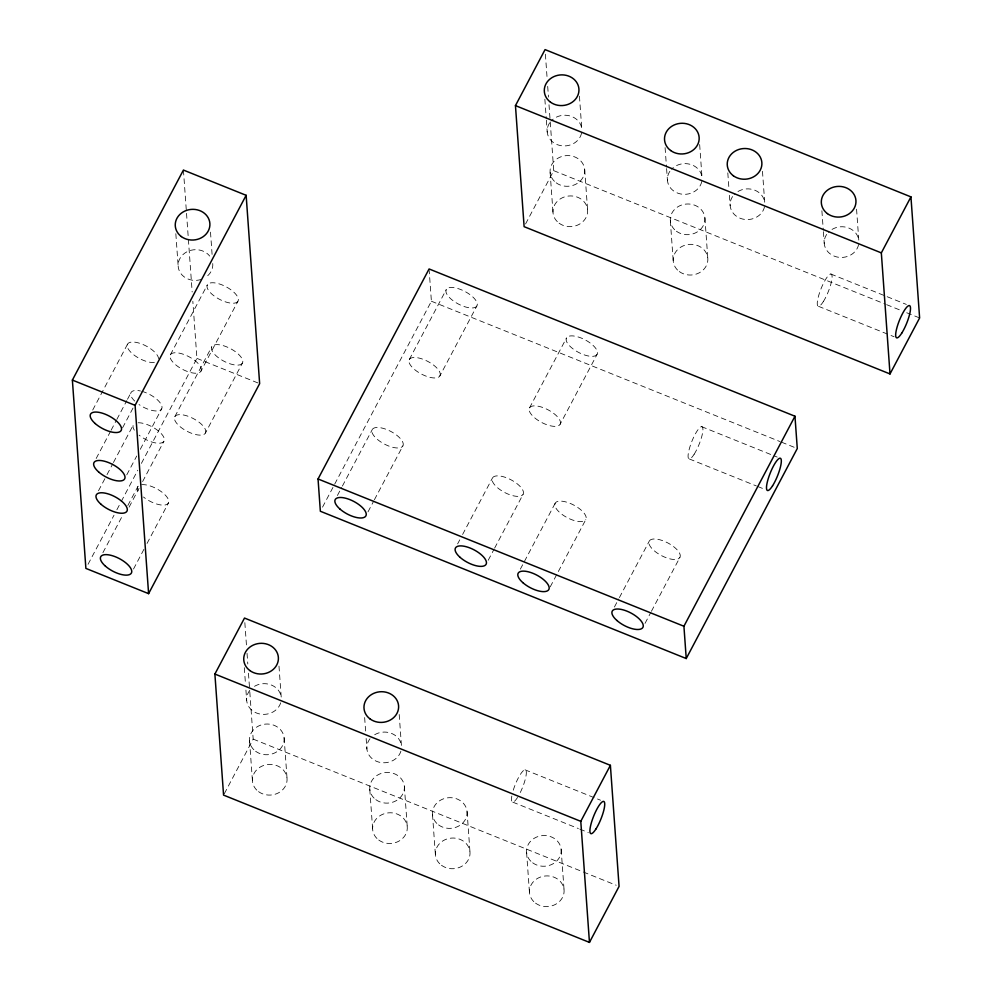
<?xml version="1.0" encoding="UTF-8"?>
<svg xmlns="http://www.w3.org/2000/svg" width="992" height="992" viewBox="0 0 992 992"><rect width="100%" height="100%" fill="white"/><g stroke="black" fill="none" stroke-linecap="round" stroke-linejoin="round"><path stroke-width="0.74" stroke-dasharray="4.96 3.72" d="M92.702 410.068L127.584 344.1M96.174 458.502L110.41 431.57M111.116 430.23L116.101 420.806M116.82 419.455L126.778 400.607M127.497 399.268L131.056 392.534M122.586 427.788L133.263 407.6M98.493 490.78L106.318 475.974M107.024 474.622L112.728 463.859M113.435 462.508L133.362 424.812A17.348 7.08 27.9 0 0 135.371 431.57M170.376 354.814L207.39 284.803M126.765 474.87L136.735 456.022M140.294 449.289L161.646 408.902M88.04 564.312L114.006 515.22M116.882 509.764L120.491 502.944M121.21 501.58L137.789 470.208M141.397 463.388L196.924 358.385L192.832 301.27M102.92 552.656L122.859 514.96M127.832 505.536L137.801 486.688M174.815 416.69L211.829 346.679M129.084 507.16L139.041 488.312M142.6 481.579L163.953 441.192M200.967 371.182A17.348 7.08 27.9 0 0 181.052 353.561A17.348 7.08 27.9 0 0 175.001 364.238A17.348 7.08 27.9 0 0 200.967 371.182L237.981 301.171A17.348 7.08 27.9 0 0 218.066 283.563A17.348 7.08 27.9 0 0 212.015 294.24A17.348 7.08 27.9 0 0 237.981 301.171M133.511 569.036L144.187 548.836M147.039 543.455L168.392 503.068M205.406 433.058A17.348 7.08 27.9 0 0 185.492 415.45A17.348 7.08 27.9 0 0 179.428 426.114A17.348 7.08 27.9 0 0 205.406 433.058L242.42 363.06A17.348 7.08 27.9 0 0 222.506 345.439A17.348 7.08 27.9 0 0 216.442 356.116A17.348 7.08 27.9 0 0 242.42 363.06M322.524 507.16L431.396 301.233L429.189 270.494M337.404 495.516L341.67 487.432M342.389 486.092L372.273 429.548M409.287 359.538L446.301 289.528M367.995 511.884L373.686 501.109M374.393 499.77L402.876 445.916A17.348 7.08 27.9 0 0 382.962 428.296A17.348 7.08 27.9 0 0 376.898 438.972A17.348 7.08 27.9 0 0 402.876 445.916M439.89 375.906A17.348 7.08 27.9 0 0 419.976 358.298A17.348 7.08 27.9 0 0 413.912 368.962A17.348 7.08 27.9 0 0 439.89 375.906L476.904 305.908A17.348 7.08 27.9 0 0 456.99 288.288A17.348 7.08 27.9 0 0 450.926 298.964A17.348 7.08 27.9 0 0 476.904 305.908M224.304 793.749L253.183 739.114L249.674 690.072M525.574 223.944L553.734 170.661L549.01 104.768M457.622 543.901L459.755 539.859M462.607 534.477L492.491 477.933M529.505 407.935L566.519 337.925M488.213 560.269L493.904 549.506M494.611 548.154L523.094 494.314A17.348 7.08 27.9 0 0 503.18 476.693A17.348 7.08 27.9 0 0 497.116 487.37A17.348 7.08 27.9 0 0 523.094 494.314M560.108 424.303A17.348 7.08 27.9 0 0 540.194 406.683A17.348 7.08 27.9 0 0 534.13 417.359A17.348 7.08 27.9 0 0 560.108 424.303L597.122 354.293A17.348 7.08 27.9 0 0 577.208 336.685A17.348 7.08 27.9 0 0 571.144 347.349A17.348 7.08 27.9 0 0 597.122 354.293M520.341 569.148L555.222 503.18M550.225 586.867L585.813 519.56A17.348 7.08 27.9 0 0 565.899 501.94A17.348 7.08 27.9 0 0 559.835 512.616A17.348 7.08 27.9 0 0 585.813 519.56M614.42 607.03L618.698 598.945M619.405 597.606L649.301 541.062M645.011 623.398L650.715 612.622M651.422 611.283L679.892 557.43A17.348 7.08 27.9 0 0 659.978 539.809A17.348 7.08 27.9 0 0 653.914 550.486A17.348 7.08 27.9 0 0 679.892 557.43M830.8 274.015L906.353 304.432M553.734 170.661L885.186 304.085M886.625 304.668L900.972 310.434M906.7 312.753L919.621 317.948M818.549 306.342L894.102 336.747M431.396 301.233L780.059 441.589M781.498 442.159L794.406 447.367M701.629 426.659L777.182 457.076M689.39 458.986L756.388 485.956M757.814 486.526L764.944 489.391M196.924 358.385L258.218 383.061M525.041 769.829L600.594 800.234M512.79 802.144L578.373 828.543M579.799 829.114L588.343 832.561M253.183 739.114L616.193 885.236M856.567 209.176L858.812 240.56A17.348 15.351 -4.1 0 0 846.821 227.391A17.348 15.351 -4.1 0 0 828.308 232.376M821.897 210.75L823.286 230.181M823.397 231.669L824.253 243.635M762.476 171.306L764.733 202.69A17.348 15.351 -4.1 0 0 752.742 189.522A17.348 15.351 -4.1 0 0 734.216 194.506M727.806 172.881L728.884 187.823M729.418 195.3L730.174 205.753M699.658 144.559L702.014 177.444A17.348 15.351 -4.1 0 0 690.023 164.275A17.348 15.351 -4.1 0 0 671.497 169.26M704.903 217.794L707.792 258.156M665.086 147.622L666.488 167.053M666.587 168.553L667.442 180.507M670.344 220.869L673.233 261.218M579.44 96.162L581.796 129.047A17.348 15.351 -4.1 0 0 569.805 115.878A17.348 15.351 -4.1 0 0 551.279 120.863M584.685 169.409L587.574 209.758M545.389 54.2L547.15 78.715M547.696 86.378L548.464 97.104M544.868 99.237L546.27 118.668M546.369 120.156L547.224 132.122M550.126 172.472L553.015 212.821M561.15 849.363L564.051 889.725M526.591 852.438L529.48 892.788M467.071 811.493L469.96 851.843M432.512 814.556L435.401 854.918M399.206 714.5L401.45 745.885A17.348 15.351 -4.1 0 0 374.294 734.96M404.352 786.247L407.241 826.596M364.647 717.563L365.614 731.017M366.147 738.494L366.891 748.96M369.78 789.31L372.682 829.672M278.988 666.103L281.244 697.5A17.348 15.351 -4.1 0 0 254.076 686.563M284.134 737.85L287.023 778.199M244.838 622.641L246.599 647.168M247.033 653.294L247.802 664.02M248.459 673.221L249.562 688.535M244.317 667.678L245.495 684.12M245.929 690.097L246.673 700.563M249.562 740.912L252.464 781.274M210.502 232.128L212.102 254.547M183.421 170.066L192.163 292.008M175.832 233.69L178.188 266.575M141.732 391.282A17.348 7.08 27.9 0 1 161.969 408.034A17.348 7.08 27.9 0 1 139.004 404.55M134.714 401.078A17.348 7.08 27.9 0 1 140.442 390.972M154.368 362.464A17.348 7.08 27.9 0 1 129.58 350.858A17.348 7.08 27.9 0 1 138.26 342.86A17.348 7.08 27.9 0 1 158.559 358.608M212.747 263.512A17.348 15.351 -4.1 0 1 205.344 277.512M201.326 279.409A17.348 15.351 -4.1 0 1 179.713 271.709A17.348 15.351 -4.1 0 1 186.868 251.844A17.348 15.351 -4.1 0 1 209.721 256.072M138.136 422.766A17.348 7.08 27.9 0 1 159.675 432.053A17.348 7.08 27.9 0 1 160.468 443.126A17.348 7.08 27.9 0 1 139.029 435.128M141.596 484.704A17.348 7.08 27.9 0 1 163.432 493.346A17.348 7.08 27.9 0 1 165.193 504.965A17.348 7.08 27.9 0 1 143.456 497.004M138.099 490.866A17.348 7.08 27.9 0 1 139.227 485.373M513.273 790.178A17.348 3.906 -68.1 0 1 525.537 769.966A17.348 3.906 -68.1 0 1 519.498 794.059M517.564 797.407A17.348 3.906 -68.1 0 1 512.219 794.071M280.686 702.807A17.348 15.351 -4.1 0 1 256.556 713.025A17.348 15.351 -4.1 0 1 249.798 690.382M400.904 751.204A17.348 15.351 -4.1 0 1 376.774 761.422A17.348 15.351 -4.1 0 1 370.016 738.767M764.51 206.696A17.348 15.351 -4.1 0 1 740.739 218.488A17.348 15.351 -4.1 0 1 733.299 195.573M858.601 244.565A17.348 15.351 -4.1 0 1 834.818 256.358A17.348 15.351 -4.1 0 1 827.378 233.442M701.79 181.449A17.348 15.351 -4.1 0 1 678.02 193.242A17.348 15.351 -4.1 0 1 670.567 170.326M581.572 133.052A17.348 15.351 -4.1 0 1 557.802 144.844A17.348 15.351 -4.1 0 1 550.349 121.929M441.477 865.272A17.348 15.351 -4.1 0 0 469.749 855.848A17.348 15.351 -4.1 0 0 446.834 839.021A17.348 15.351 -4.1 0 0 441.477 865.272M438.576 824.91A17.348 15.351 -4.1 0 0 466.848 815.498A17.348 15.351 -4.1 0 0 443.932 798.659A17.348 15.351 -4.1 0 0 438.576 824.91M535.556 903.142A17.348 15.351 -4.1 0 0 563.828 893.73A17.348 15.351 -4.1 0 0 540.913 876.891A17.348 15.351 -4.1 0 0 535.556 903.142M532.667 862.792A17.348 15.351 -4.1 0 0 560.939 853.368A17.348 15.351 -4.1 0 0 538.024 836.529A17.348 15.351 -4.1 0 0 532.667 862.792M378.746 840.026A17.348 15.351 -4.1 0 0 407.018 830.602A17.348 15.351 -4.1 0 0 384.102 813.762A17.348 15.351 -4.1 0 0 378.746 840.026M258.528 791.628A17.348 15.351 -4.1 0 0 286.8 782.217A17.348 15.351 -4.1 0 0 263.884 765.378A17.348 15.351 -4.1 0 0 258.528 791.628M375.856 799.664A17.348 15.351 -4.1 0 0 404.128 790.252A17.348 15.351 -4.1 0 0 381.213 773.413A17.348 15.351 -4.1 0 0 375.856 799.664M255.638 751.279A17.348 15.351 -4.1 0 0 283.91 741.855A17.348 15.351 -4.1 0 0 260.995 725.016A17.348 15.351 -4.1 0 0 255.638 751.279M823.323 301.593A17.348 3.906 -68.1 0 0 831.68 274.561A17.348 3.906 -68.1 0 0 819.032 294.376A17.348 3.906 -68.1 0 0 823.323 301.593M559.091 223.188A17.348 15.351 -4.1 0 0 587.363 213.764A17.348 15.351 -4.1 0 0 564.436 196.924A17.348 15.351 -4.1 0 0 559.091 223.188M679.309 271.572A17.348 15.351 -4.1 0 0 707.581 262.161A17.348 15.351 -4.1 0 0 684.654 245.322A17.348 15.351 -4.1 0 0 679.309 271.572M556.19 182.826A17.348 15.351 -4.1 0 0 584.462 173.414A17.348 15.351 -4.1 0 0 561.546 156.575A17.348 15.351 -4.1 0 0 556.19 182.826M676.408 231.223A17.348 15.351 -4.1 0 0 704.68 221.799A17.348 15.351 -4.1 0 0 681.764 204.972A17.348 15.351 -4.1 0 0 676.408 231.223M694.152 454.237A17.348 3.906 -68.1 0 0 702.51 427.205A17.348 3.906 -68.1 0 0 689.862 447.008A17.348 3.906 -68.1 0 0 694.152 454.237"/><path stroke-width="1.49" d="M72.379 380.085L183.421 170.066L246.14 195.312L259.644 383.631L148.602 593.65L85.882 568.404L72.379 380.085L135.098 405.331L148.602 593.65M135.098 405.331L246.14 195.312M214.892 674.052L244.503 618.053L610.39 765.328L619.07 886.389L589.459 942.4L223.572 795.113L214.892 674.052L580.779 821.339L589.459 942.4M318.048 478.975L429.09 268.956L794.964 416.231L797.283 448.52L686.241 658.539L320.354 511.252L318.048 478.975L683.922 626.25L686.241 658.539M515.456 105.611L545.067 49.6L910.941 196.887L919.621 317.948L890.01 373.947L524.123 226.672L515.456 105.611L881.33 252.886L890.01 373.947M580.779 821.339L610.39 765.328M683.922 626.25L794.964 416.231M881.33 252.886L910.941 196.887M98.654 471.969A17.348 7.08 27.9 0 0 124.632 478.913A17.348 7.08 27.9 0 0 104.718 461.292A17.348 7.08 27.9 0 0 98.654 471.969M95.182 423.534A17.348 7.08 27.9 0 0 121.16 430.478A17.348 7.08 27.9 0 0 101.246 412.87A17.348 7.08 27.9 0 0 95.182 423.534M181.362 236.58A17.348 15.351 -4.1 0 0 209.634 227.168A17.348 15.351 -4.1 0 0 186.719 210.329A17.348 15.351 -4.1 0 0 181.362 236.58M100.973 504.246A17.348 7.08 27.9 0 0 126.939 511.19A17.348 7.08 27.9 0 0 107.037 493.582A17.348 7.08 27.9 0 0 100.973 504.246M105.4 566.134A17.348 7.08 27.9 0 0 131.378 573.066A17.348 7.08 27.9 0 0 111.464 555.458A17.348 7.08 27.9 0 0 105.4 566.134M595.956 828.965A17.348 3.906 -68.1 0 0 604.314 801.933A17.348 3.906 -68.1 0 0 591.678 821.736A17.348 3.906 -68.1 0 0 595.956 828.965M249.86 670.567A17.348 15.351 -4.1 0 0 278.132 661.143A17.348 15.351 -4.1 0 0 255.217 644.304A17.348 15.351 -4.1 0 0 249.86 670.567M370.078 718.952A17.348 15.351 -4.1 0 0 398.35 709.54A17.348 15.351 -4.1 0 0 375.435 692.701A17.348 15.351 -4.1 0 0 370.078 718.952M733.348 175.758A17.348 15.351 -4.1 0 0 761.62 166.346A17.348 15.351 -4.1 0 0 738.705 149.507A17.348 15.351 -4.1 0 0 733.348 175.758M827.427 213.627A17.348 15.351 -4.1 0 0 855.699 204.216A17.348 15.351 -4.1 0 0 832.784 187.376A17.348 15.351 -4.1 0 0 827.427 213.627M901.716 333.163A17.348 3.906 -68.1 0 0 910.086 306.119A17.348 3.906 -68.1 0 0 897.438 325.934A17.348 3.906 -68.1 0 0 901.716 333.163M670.629 150.511A17.348 15.351 -4.1 0 0 698.901 141.087A17.348 15.351 -4.1 0 0 675.986 124.26A17.348 15.351 -4.1 0 0 670.629 150.511M550.411 102.114A17.348 15.351 -4.1 0 0 578.683 92.702A17.348 15.351 -4.1 0 0 555.768 75.863A17.348 15.351 -4.1 0 0 550.411 102.114M522.821 582.626A17.348 7.08 27.9 0 0 548.799 589.558A17.348 7.08 27.9 0 0 528.885 571.95A17.348 7.08 27.9 0 0 522.821 582.626M616.912 620.496A17.348 7.08 27.9 0 0 642.878 627.44A17.348 7.08 27.9 0 0 622.964 609.82A17.348 7.08 27.9 0 0 616.912 620.496M772.557 485.795A17.348 3.906 -68.1 0 0 780.915 458.763A17.348 3.906 -68.1 0 0 768.267 478.578A17.348 3.906 -68.1 0 0 772.557 485.795M460.102 557.368A17.348 7.08 27.9 0 0 486.08 564.312A17.348 7.08 27.9 0 0 466.166 546.704A17.348 7.08 27.9 0 0 460.102 557.368M339.884 508.983A17.348 7.08 27.9 0 0 365.862 515.927A17.348 7.08 27.9 0 0 345.948 498.306A17.348 7.08 27.9 0 0 339.884 508.983"/></g></svg>
